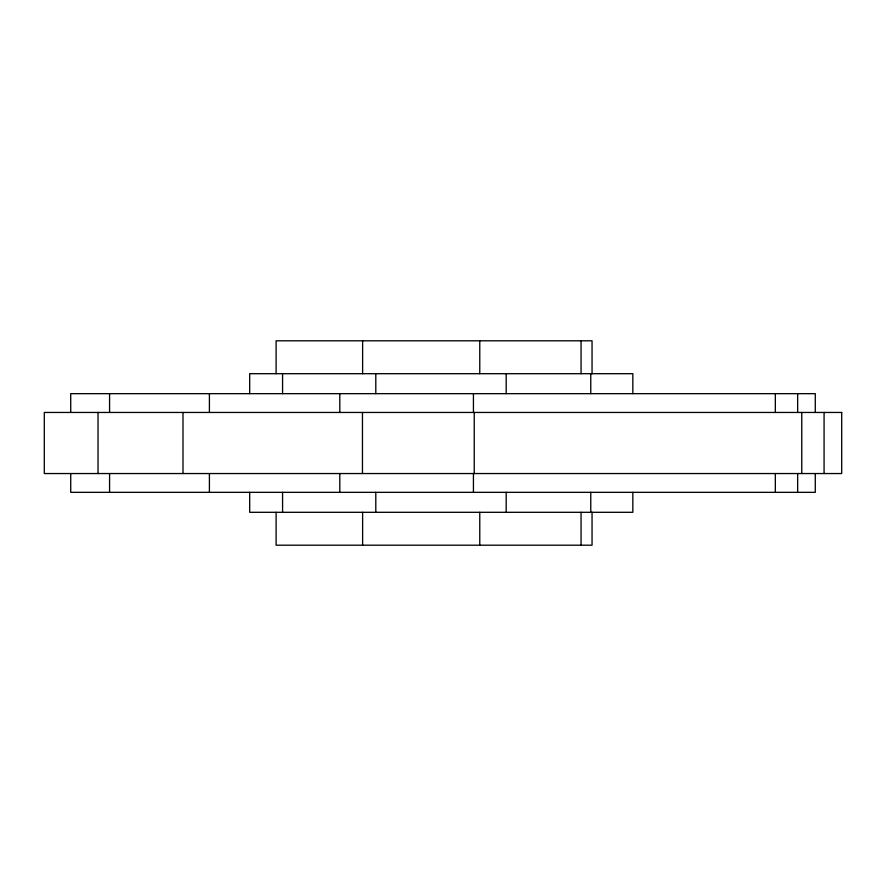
<?xml version="1.0" encoding="UTF-8"?>
<svg xmlns="http://www.w3.org/2000/svg" width="886" height="886" viewBox="0 0 886 886"><rect width="100%" height="100%" fill="white"/><g stroke="black" fill="none" stroke-linecap="round" stroke-linejoin="round"><path stroke-width="1.33" d="M824.08 412.455L824.08 473.545M815.275 412.455L815.275 393.661L70.725 393.661L70.725 412.455M815.275 473.545L815.275 492.339L70.725 492.339L70.725 473.545M801.764 412.455L801.764 473.545M797.655 393.661L797.655 412.455M797.655 473.545L797.655 492.339M775.339 393.661L775.339 412.455M775.339 473.545L775.339 492.339M632.837 393.661L632.837 373.693L249.686 373.693L249.686 393.661M632.837 492.339L632.837 512.307L249.686 512.307L249.686 492.339M592.047 373.693L592.047 340.8L276.111 340.8L276.111 373.693M592.047 512.307L592.047 545.2L276.111 545.2L276.111 512.307M590.774 373.693L590.774 393.661M590.774 492.339L590.774 512.307M581.061 340.8L581.061 373.693M581.061 512.307L581.061 545.2M506.194 373.693L506.194 393.661M506.194 492.339L506.194 512.307M479.769 340.8L479.769 373.693M479.769 512.307L479.769 545.2M474.243 412.455L474.243 473.545M473.434 393.661L473.434 412.455M473.434 473.545L473.434 492.339M375.797 373.693L375.797 393.661M375.797 492.339L375.797 512.307M362.618 340.8L362.618 373.693M362.463 412.455L362.463 473.545M362.618 512.307L362.618 545.2M339.803 393.661L339.803 412.455M339.803 473.545L339.803 492.339M282.579 373.693L282.579 393.661M282.579 492.339L282.579 512.307M209.406 393.661L209.406 412.455M209.406 473.545L209.406 492.339M182.992 412.455L182.992 473.545M109.576 393.661L109.576 412.455M109.576 473.545L109.576 492.339M98.036 412.455L98.036 473.545M841.7 412.455L44.3 412.455L44.3 473.545L841.7 473.545L841.7 412.455"/></g></svg>
